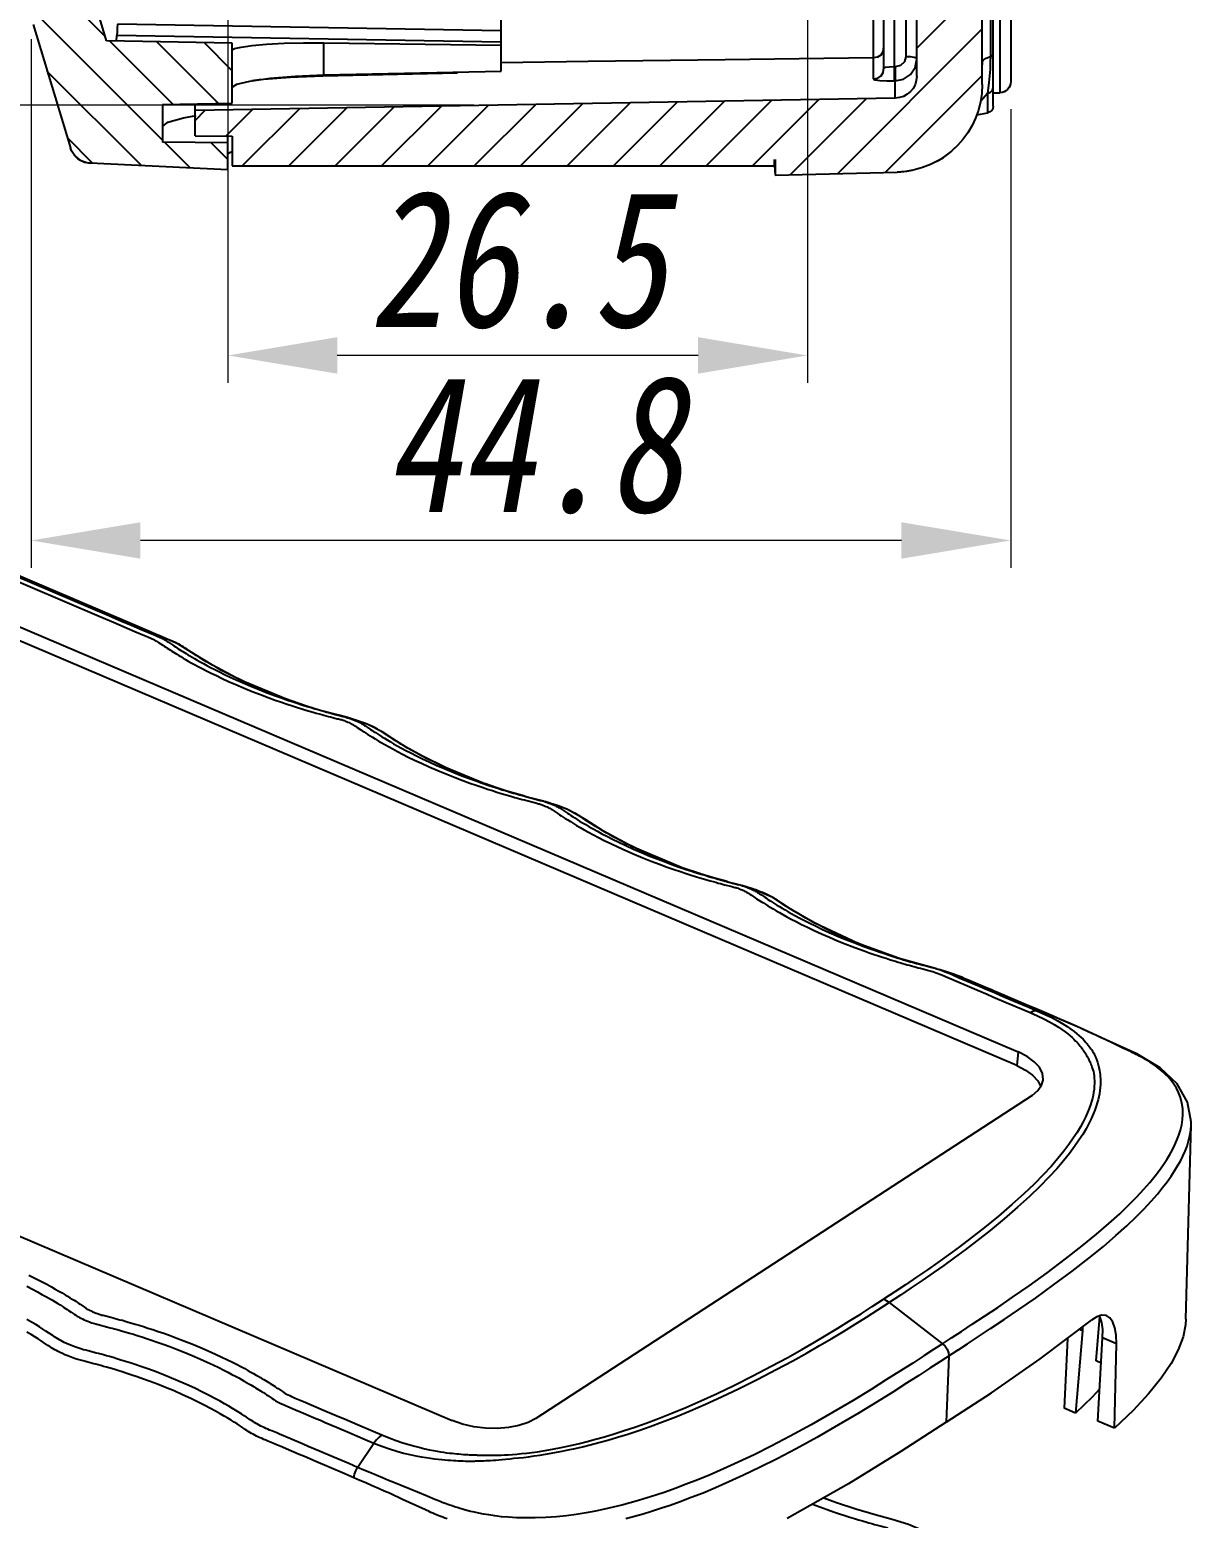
# Model space of a CAD drawing. Header units: millimetres. Extents: x 4697 to 5264, y 321 to 714.
# Drawn here: x 4883.7 to 4936.8, y 384 to 452.1 of the extents above; entities that cross this region are included whole.
import ezdxf

# ---------------------------------------------------------------- set-up
doc = ezdxf.new("R2010")
doc.units = ezdxf.units.MM
doc.layers.add('dim', color=82, linetype='Continuous', lineweight=9)
doc.styles.add('wuwei', font='SimSun.ttf', dxfattribs={"width": 0.8, "oblique": 10})
doc.dimstyles.new('wuwei', dxfattribs={"dimscale": 2.5, "dimtxt": 2.5, "dimasz": 1.5, "dimexe": 0.3, "dimexo": 0.3, "dimgap": 0.5, "dimtad": 1, "dimdsep": 46, "dimtxsty": 'wuwei', "dimcen": 0, "dimclrd": 42, "dimclre": 82, "dimclrt": 82, "dimazin": 2, "dimtfac": 1, "dimtofl": 0, "dimtmove": 0, "dimatfit": 3, "dimfxl": 0, "dimlwd": 5, "dimlwe": 5, "dimarcsym": 0})

# ---------------------------------------------------------------- blocks, each defined once
blk = doc.blocks.new('*D11')
at = {"layer": 'Defpoints', "color": 0}
for p in [(4905.257, 680.548), (4872.59, 448.619), (4905.257, 448.619)]:
    blk.add_point(p, dxfattribs=at)
at = {"layer": 'dim', "color": 82, "lineweight": 5}
for p, q in [((4904.008, 680.548), (4871.341, 680.548)), ((4904.008, 448.619), (4871.341, 448.619))]:
    blk.add_line(p, q, dxfattribs=at)
at = {"layer": 'dim', "color": 42, "lineweight": 5}
blk.add_line((4872.59, 675.548), (4872.59, 453.619), dxfattribs=at)
at = {"layer": 'dim', "color": 42}
for points in [[(4871.757, 675.548), (4873.423, 675.548), (4872.59, 680.548)], [(4871.757, 453.619), (4873.423, 453.619), (4872.59, 448.619)]]:
    blk.add_solid(points, dxfattribs=at)
at = {"layer": 'dim', "color": 82, "insert": (4868.216, 564.584), "char_height": 6.25, "attachment_point": 5, "rotation": 90, "style": 'wuwei'}
blk.add_mtext('231.93', dxfattribs=at)
blk = doc.blocks.new('*D10')
at = {"layer": 'Defpoints', "color": 0}
for p in [(4892.757, 472.584), (4919.257, 471.833), (4892.757, 437.173)]:
    blk.add_point(p, dxfattribs=at)
at = {"layer": 'dim', "color": 82, "lineweight": 5}
for p, q in [((4892.757, 471.334), (4892.757, 435.924)), ((4919.257, 470.584), (4919.257, 435.924))]:
    blk.add_line(p, q, dxfattribs=at)
at = {"layer": 'dim', "color": 42, "lineweight": 5}
blk.add_line((4914.257, 437.173), (4897.757, 437.173), dxfattribs=at)
at = {"layer": 'dim', "color": 42}
for points in [[(4897.757, 438.007), (4897.757, 436.34), (4892.757, 437.173)], [(4914.257, 438.007), (4914.257, 436.34), (4919.257, 437.173)]]:
    blk.add_solid(points, dxfattribs=at)
at = {"layer": 'dim', "color": 82, "insert": (4906.007, 441.548), "char_height": 6.25, "attachment_point": 5, "style": 'wuwei'}
blk.add_mtext('26.5', dxfattribs=at)
blk = doc.blocks.new('*D9')
at = {"layer": 'Defpoints', "color": 0}
for p in [(4883.757, 452.88), (4928.557, 449.683), (4883.757, 428.715)]:
    blk.add_point(p, dxfattribs=at)
at = {"layer": 'dim', "color": 82, "lineweight": 5}
for p, q in [((4883.757, 451.631), (4883.757, 427.465)), ((4928.557, 448.433), (4928.557, 427.465))]:
    blk.add_line(p, q, dxfattribs=at)
at = {"layer": 'dim', "color": 42, "lineweight": 5}
blk.add_line((4923.557, 428.715), (4888.757, 428.715), dxfattribs=at)
at = {"layer": 'dim', "color": 42}
for points in [[(4888.757, 429.548), (4888.757, 427.881), (4883.757, 428.715)], [(4923.557, 429.548), (4923.557, 427.881), (4928.557, 428.715)]]:
    blk.add_solid(points, dxfattribs=at)
at = {"layer": 'dim', "color": 82, "insert": (4906.734, 433.089), "char_height": 6.25, "attachment_point": 5, "style": 'wuwei'}
blk.add_mtext('44.8', dxfattribs=at)
blk = doc.blocks.new('A$C41F52299')
at = {"color": 7, "linetype": 'Continuous'}
for p, q in [((151.4, 162.33), (161.61, 157.98)), ((152.01, 162.46), (162.22, 158.12)), ((152.87, 158), (238.02, 121.77)), ((161.61, 157.98), (162.79, 157.48)), ((162.22, 158.12), (163.4, 157.61)), ((237.9, 120.63), (152.76, 156.87)), ((164.57, 156.72), (165.36, 156.39)), ((165.18, 156.86), (165.97, 156.52)), ((166.56, 156.38), (166.29, 156.49)), ((166.54, 155.8), (166.88, 155.58)), ((167.35, 155.83), (167.69, 155.6)), ((177.68, 150.53), (178.08, 150.41)), ((178.25, 150.7), (177.72, 150.88)), ((178.08, 150.41), (178.45, 150.29)), ((178.75, 150.53), (178.25, 150.7)), ((178.29, 150.68), (178.54, 150.6)), ((178.45, 150.29), (178.79, 150.19)), ((178.79, 150.19), (179.1, 150.1)), ((183.15, 149.27), (182.25, 149.56)), ((183.09, 149.29), (182.93, 149.34)), ((183.95, 148.98), (183.14, 149.27)), ((183.72, 148.87), (183.87, 148.77)), ((183.87, 148.77), (184.16, 148.57)), ((185.14, 148.38), (183.95, 148.98)), ((185.72, 147.98), (185.33, 148.24)), ((194.66, 143.71), (194.76, 143.68)), ((195.08, 143.58), (194.7, 143.7)), ((195.13, 143.56), (195.08, 143.58)), ((195.02, 143.26), (195.33, 143.17)), ((198.56, 142.61), (198.21, 142.7)), ((199.54, 142.29), (198.65, 142.58)), ((199.51, 142.3), (199.33, 142.36)), ((199.6, 142.27), (199.54, 142.29)), ((199.31, 141.86), (199.74, 141.58)), ((200.21, 141.83), (200.54, 141.61)), ((211.02, 136.75), (210.39, 136.97)), ((210.4, 136.6), (210.82, 136.47)), ((210.82, 136.47), (211.19, 136.35)), ((211.53, 136.58), (211.02, 136.75)), ((211.07, 136.72), (211.3, 136.65)), ((213.82, 135.93), (213.98, 135.88)), ((214.11, 135.54), (214.29, 135.49)), ((215.21, 135.55), (214.8, 135.67)), ((215.93, 135.32), (215.05, 135.6)), ((215.07, 135.23), (215.18, 135.18)), ((215.7, 134.89), (215.85, 134.79)), ((215.88, 135.33), (215.72, 135.38)), ((216.01, 135.29), (215.93, 135.32)), ((215.85, 134.79), (216.15, 134.59)), ((218.57, 133.98), (218.1, 134.3)), ((227.65, 129.7), (227.08, 129.89)), ((227.33, 129.46), (227.59, 129.38)), ((227.46, 129.75), (227.79, 129.65)), ((227.94, 129.6), (227.65, 129.7)), ((228.05, 129.24), (228.26, 129.18)), ((230.08, 128.67), (230.6, 128.54)), ((230.45, 128.89), (230.97, 128.75)), ((231.16, 128.7), (231.24, 128.68)), ((231.45, 128.62), (231.56, 128.58)), ((231.66, 128.17), (231.98, 128.04)), ((231.98, 128.04), (232.17, 127.96)), ((232.23, 128.37), (232.07, 128.42)), ((232.17, 127.96), (232.51, 127.81)), ((232.33, 128.34), (232.23, 128.37)), ((232.51, 127.81), (234.18, 127.1)), ((233.12, 127.94), (234.79, 127.23)), ((234.3, 127.55), (233.65, 127.83)), ((234.56, 127.44), (234.3, 127.55)), ((105.82, 127.37), (190.96, 91.14)), ((240.81, 124.78), (236.56, 126.59)), ((237.62, 126.03), (238.91, 125.48)), ((238.74, 125.66), (237.63, 126.13)), ((239.37, 125.4), (238.74, 125.66)), ((238.91, 125.48), (239.63, 125.17)), ((240.92, 124.73), (239.37, 125.4)), ((240.79, 124.79), (239.63, 125.17)), ((240.81, 124.78), (240.79, 124.79)), ((245.82, 122.52), (245.36, 122.74)), ((238.02, 121.77), (237.9, 120.63)), ((239.65, 119.37), (239.9, 118.88)), ((239.66, 118.55), (239.97, 119.01)), ((239.97, 119.01), (240.09, 119.42)), ((239.17, 118.15), (197.92, 91.3)), ((239.17, 118.15), (239.66, 118.55)), ((251.96, 99.55), (252.41, 115.72)), ((237.55, 101.38), (238.92, 102.33)), ((159.06, 100.29), (159.28, 100.14)), ((160.03, 100.79), (160.37, 100.56)), ((160.37, 100.56), (160.49, 100.48)), ((227.29, 100.93), (231.73, 97.52)), ((159.28, 100.14), (159.52, 99.98)), ((159.52, 99.98), (159.65, 99.9)), ((244.49, 96.08), (244.81, 99.78)), ((242.13, 97.96), (241.83, 92.16)), ((243.37, 98.58), (242.79, 91.75)), ((243.37, 98.58), (243.1, 98.7)), ((243.37, 98.9), (243.37, 98.58)), ((244.63, 91.09), (245.04, 98)), ((246.18, 97.51), (245.04, 98)), ((246.02, 90.5), (246.18, 97.51)), ((232.25, 96.49), (232.04, 90.99)), ((244.92, 95.9), (244.49, 96.08)), ((175.62, 93.2), (175.98, 92.96)), ((176.47, 93.78), (176.83, 93.54)), ((177.89, 93), (178.59, 92.71)), ((178.59, 92.71), (180.26, 92)), ((242.79, 91.75), (241.83, 92.16)), ((246.02, 90.5), (244.63, 91.09)), ((176.28, 89.14), (176.04, 89.24)), ((176.6, 89.99), (176.36, 90.1)), ((178.98, 88.98), (178.55, 89.16)), ((183.09, 87.23), (184.45, 89.25)), ((183.72, 89.56), (184.45, 89.25)), ((184.38, 90.25), (185.1, 89.94)), ((178.66, 88.13), (178.23, 88.31)), ((179.61, 87.72), (178.66, 88.13)), ((179.93, 88.58), (178.98, 88.98)), ((200.61, 88.69), (201.17, 88.81)), ((182.77, 86.38), (182.03, 86.69)), ((183.09, 87.23), (182.35, 87.55)), ((188.06, 85.18), (186.11, 85.98)), ((187.38, 84.32), (186.82, 84.58)), ((188.73, 83.7), (187.38, 84.32)), ((188.87, 84.84), (188.06, 85.18))]:
    blk.add_line(p, q, dxfattribs=at)
for points in [[(166.29, 156.49), (165.64, 156.77), (153.74, 161.83)], [(178.75, 150.53), (177.1, 151.11), (173.36, 152.68), (171.01, 153.92), (169.47, 154.87), (168.14, 155.69), (166.27, 156.5), (163.69, 157.6), (154.18, 161.65)], [(162.79, 157.48), (163.68, 157.1), (163.93, 156.99), (164.57, 156.72)], [(163.4, 157.61), (164.29, 157.23), (164.54, 157.13), (165.18, 156.86)], [(165.36, 156.39), (165.64, 156.27), (165.75, 156.22), (165.85, 156.18), (165.94, 156.14), (166.01, 156.1), (166.08, 156.07), (166.14, 156.04), (166.2, 156.01), (166.26, 155.98), (166.32, 155.95), (166.38, 155.91), (166.46, 155.86), (166.54, 155.8)], [(165.97, 156.52), (166.25, 156.4), (166.37, 156.35), (166.47, 156.31), (166.57, 156.26), (166.66, 156.22), (166.75, 156.18), (166.83, 156.14), (166.91, 156.1), (166.99, 156.06), (167.07, 156.01), (167.17, 155.95), (167.26, 155.89), (167.35, 155.83)], [(168.9, 155.24), (168.75, 155.34), (168.61, 155.43), (168.48, 155.5), (168.35, 155.58), (168.21, 155.65), (168.08, 155.72), (167.94, 155.79), (167.78, 155.86), (167.62, 155.93), (167.44, 156), (167.25, 156.09), (166.56, 156.38)], [(166.88, 155.58), (167.01, 155.49), (167.13, 155.41), (167.26, 155.32), (167.39, 155.24), (167.52, 155.16), (167.65, 155.07), (167.78, 154.99), (167.92, 154.91), (168.06, 154.82), (168.22, 154.73), (168.39, 154.63), (168.58, 154.51), (168.78, 154.39), (169.01, 154.26), (169.26, 154.12), (169.53, 153.97), (169.83, 153.81), (170.16, 153.64), (170.51, 153.46), (170.91, 153.26), (171.34, 153.05), (171.83, 152.82), (172.36, 152.57), (172.96, 152.31), (173.61, 152.03), (174.31, 151.74), (175.01, 151.47), (175.66, 151.23), (176.24, 151.02), (176.76, 150.84), (177.24, 150.68), (177.68, 150.53)], [(167.69, 155.6), (167.81, 155.52), (167.94, 155.44), (168.06, 155.36), (168.18, 155.28), (168.31, 155.2), (168.43, 155.12), (168.56, 155.04), (168.69, 154.96), (168.83, 154.88), (168.98, 154.78), (169.15, 154.68), (169.33, 154.58), (169.53, 154.46), (169.75, 154.33), (169.99, 154.2), (170.26, 154.05), (170.55, 153.9), (170.86, 153.73), (171.21, 153.55), (171.59, 153.36), (172.01, 153.15), (172.48, 152.93), (173, 152.69), (173.58, 152.44), (174.21, 152.17), (174.89, 151.89), (175.57, 151.63), (176.19, 151.39), (176.76, 151.19), (177.26, 151.01), (177.73, 150.86), (178.15, 150.72), (178.29, 150.68)], [(177.72, 150.88), (177.19, 151.07), (176.66, 151.27), (176.13, 151.48), (175.58, 151.7), (175.02, 151.93), (174.46, 152.18), (173.9, 152.43), (173.35, 152.69), (172.81, 152.95), (172.28, 153.22), (171.78, 153.48), (171.32, 153.74), (170.9, 153.98), (170.53, 154.2), (170.2, 154.39), (169.92, 154.57), (169.66, 154.73), (169.44, 154.88), (169.24, 155.01), (168.9, 155.24)], [(182.25, 149.56), (181.53, 149.75), (179.88, 150.19), (178.32, 150.67)], [(178.54, 150.6), (178.9, 150.49), (179.23, 150.39), (179.53, 150.3), (179.8, 150.22), (180.06, 150.15), (180.29, 150.08), (180.49, 150.02), (180.68, 149.97), (180.86, 149.92), (181.04, 149.88), (181.21, 149.83)], [(179.1, 150.1), (179.38, 150.02), (179.65, 149.94), (179.88, 149.87)], [(179.88, 149.87), (180.1, 149.82), (180.29, 149.76), (180.48, 149.71), (180.66, 149.66), (180.84, 149.62)], [(181.21, 149.83), (181.77, 149.69), (181.87, 149.66), (181.97, 149.64), (182.06, 149.61), (182.16, 149.58), (182.25, 149.56)], [(180.84, 149.62), (181.4, 149.47), (181.5, 149.45)], [(181.5, 149.45), (181.58, 149.43), (181.66, 149.41), (181.73, 149.39), (181.8, 149.36), (181.88, 149.34), (181.96, 149.31), (182.06, 149.27), (182.17, 149.23)], [(182.17, 149.23), (182.28, 149.19), (182.38, 149.14)], [(182.26, 149.55), (182.37, 149.52), (182.48, 149.48), (182.6, 149.43), (182.74, 149.38), (182.89, 149.32), (183.04, 149.25), (183.16, 149.2), (183.26, 149.14), (183.35, 149.1), (183.44, 149.05), (183.52, 149), (183.59, 148.95), (183.66, 148.91), (183.72, 148.87)], [(182.38, 149.14), (182.48, 149.09), (182.56, 149.05), (182.63, 149.01), (182.69, 148.98), (182.74, 148.95)], [(182.74, 148.95), (182.8, 148.91), (182.86, 148.88), (182.92, 148.84)], [(182.92, 148.84), (183.06, 148.74), (183.36, 148.54)], [(184.12, 148.9), (183.93, 148.99), (183.75, 149.06), (183.58, 149.12), (183.41, 149.18), (183.25, 149.24), (183.15, 149.27)], [(183.36, 148.54), (183.48, 148.46), (183.62, 148.37), (183.77, 148.27), (183.94, 148.16), (184.13, 148.05), (184.33, 147.92), (184.55, 147.79), (184.79, 147.64), (185.05, 147.49), (185.34, 147.32), (185.66, 147.15), (186.01, 146.95), (186.4, 146.75), (186.82, 146.52), (187.3, 146.28), (187.82, 146.03), (188.4, 145.76), (189.04, 145.46), (189.76, 145.16), (190.5, 144.85), (191.2, 144.57), (191.84, 144.33), (192.42, 144.12), (192.95, 143.93), (193.44, 143.77), (193.89, 143.62), (194.3, 143.49)], [(185.07, 148.41), (184.92, 148.5), (184.74, 148.6), (184.54, 148.71), (184.33, 148.81), (184.12, 148.9)], [(184.16, 148.57), (184.29, 148.49), (184.42, 148.4), (184.57, 148.31), (184.73, 148.2), (184.91, 148.09), (185.1, 147.97), (185.32, 147.84), (185.55, 147.7), (185.81, 147.55), (186.08, 147.39), (186.39, 147.22), (186.73, 147.03), (187.11, 146.83), (187.52, 146.62), (187.98, 146.38), (188.49, 146.14), (189.05, 145.87), (189.67, 145.59), (190.36, 145.29), (191.08, 144.99), (191.76, 144.73), (192.38, 144.49), (192.94, 144.29), (193.45, 144.11), (193.93, 143.95), (194.36, 143.8), (194.66, 143.71)], [(185.33, 148.24), (185.2, 148.32), (185.07, 148.41)], [(195.33, 143.5), (193.53, 144.12), (190.45, 145.38), (188.48, 146.35), (187.08, 147.14), (186.01, 147.8), (185.14, 148.38)], [(193.89, 143.99), (193.44, 144.15), (192.95, 144.33), (192.43, 144.54), (191.87, 144.76), (191.27, 145.01), (190.65, 145.29), (190.02, 145.58), (189.42, 145.87), (188.87, 146.14), (188.39, 146.39), (187.97, 146.62), (187.59, 146.83), (187.25, 147.03), (186.95, 147.2), (186.69, 147.36), (186.45, 147.51), (186.24, 147.64), (186.05, 147.76), (185.87, 147.88), (185.72, 147.98)], [(194.7, 143.7), (194.31, 143.84), (193.89, 143.99)], [(196.98, 143.02), (195.49, 143.45), (194.66, 143.71)], [(194.76, 143.68), (195.12, 143.56), (195.46, 143.46), (195.77, 143.37), (196.05, 143.28), (196.31, 143.21), (196.56, 143.14), (196.78, 143.08), (196.98, 143.02), (197.17, 142.97), (197.35, 142.92), (197.52, 142.88), (198.19, 142.71)], [(194.3, 143.49), (194.67, 143.37), (195.02, 143.26)], [(195.33, 143.17), (195.63, 143.08), (195.9, 143), (196.15, 142.93)], [(196.15, 142.93), (196.38, 142.87), (196.59, 142.81), (196.78, 142.76), (196.97, 142.71), (197.15, 142.66), (197.81, 142.49)], [(196.98, 143.02), (198.28, 142.68), (198.37, 142.66), (198.47, 142.63), (198.56, 142.6)], [(197.81, 142.49), (197.9, 142.47), (197.99, 142.45), (198.06, 142.43), (198.14, 142.4), (198.21, 142.38), (198.28, 142.36), (198.36, 142.33), (198.44, 142.3), (198.54, 142.26)], [(198.56, 142.6), (198.58, 142.6), (198.65, 142.58)], [(198.65, 142.58), (198.68, 142.57), (198.78, 142.53), (198.88, 142.5)], [(198.88, 142.5), (198.99, 142.46), (199.11, 142.42), (199.24, 142.36), (199.38, 142.3), (199.51, 142.24), (199.61, 142.19), (199.71, 142.14), (199.79, 142.09), (199.87, 142.05), (199.96, 142), (200.04, 141.95), (200.12, 141.89), (200.21, 141.83)], [(198.54, 142.26), (198.64, 142.22), (198.74, 142.18), (198.84, 142.13)], [(198.84, 142.13), (198.92, 142.09), (199, 142.05), (199.06, 142.02), (199.11, 141.99)], [(199.11, 141.99), (199.17, 141.95), (199.24, 141.91), (199.31, 141.86)], [(202.12, 140.99), (201.82, 141.2), (201.64, 141.32), (201.44, 141.45), (201.21, 141.58), (200.97, 141.71), (200.72, 141.83), (200.48, 141.94), (200.26, 142.04), (200.05, 142.12), (199.86, 142.19), (199.68, 142.25), (199.6, 142.27)], [(211.61, 136.56), (210.07, 137.08), (205.95, 138.83), (203.54, 140.12), (201.97, 141.11), (200.55, 141.91), (199.6, 142.27)], [(199.74, 141.58), (199.87, 141.49), (200.01, 141.39), (200.17, 141.29), (200.36, 141.17), (200.56, 141.05), (200.78, 140.91), (201.03, 140.76), (201.3, 140.6), (201.6, 140.42), (201.94, 140.23), (202.3, 140.03), (202.69, 139.82), (203.13, 139.59), (203.6, 139.35), (204.14, 139.09), (204.74, 138.81), (205.39, 138.51), (206.09, 138.2), (206.8, 137.91), (207.51, 137.63), (208.2, 137.37), (208.84, 137.13), (209.42, 136.93), (209.93, 136.76), (210.4, 136.6)], [(200.54, 141.61), (200.67, 141.52), (200.81, 141.43), (200.97, 141.33), (201.14, 141.22), (201.34, 141.09), (201.55, 140.96), (201.79, 140.82), (202.06, 140.66), (202.35, 140.49), (202.67, 140.31), (203.03, 140.11), (203.41, 139.91), (203.82, 139.69), (204.29, 139.45), (204.81, 139.2), (205.38, 138.92), (206.02, 138.63), (206.7, 138.34), (207.39, 138.05), (208.07, 137.78), (208.74, 137.53), (209.36, 137.3), (209.92, 137.11), (210.42, 136.94), (210.87, 136.79), (211.07, 136.72)], [(210.39, 136.97), (209.72, 137.21), (209.04, 137.47), (208.35, 137.75), (207.65, 138.05), (206.98, 138.34), (206.39, 138.61), (205.88, 138.86), (205.43, 139.08), (205.03, 139.29), (204.68, 139.47), (204.34, 139.66), (204.03, 139.83), (203.75, 139.99), (203.49, 140.14), (203.26, 140.28), (203.05, 140.4), (202.87, 140.52), (202.7, 140.62), (202.55, 140.72), (202.4, 140.81), (202.26, 140.9), (202.12, 140.99)], [(211.19, 136.35), (211.54, 136.25), (211.85, 136.16)], [(211.28, 136.66), (211.64, 136.55), (211.98, 136.45), (212.28, 136.35), (212.56, 136.27), (212.82, 136.2), (213.05, 136.13), (213.27, 136.07), (213.46, 136.02), (213.64, 135.97), (214.8, 135.67)], [(213.82, 135.93), (212.67, 136.24), (211.3, 136.65)], [(211.85, 136.16), (212.14, 136.07), (212.41, 136), (212.65, 135.93)], [(212.65, 135.93), (212.87, 135.87), (213.08, 135.81), (213.26, 135.76), (213.44, 135.71), (213.61, 135.67), (214.11, 135.54)], [(213.98, 135.88), (214.57, 135.73), (214.66, 135.71), (214.76, 135.68), (214.86, 135.66), (214.97, 135.62), (215.05, 135.6)], [(214.29, 135.49), (214.37, 135.47), (214.45, 135.45)], [(214.45, 135.45), (214.53, 135.43), (214.62, 135.4), (214.72, 135.37), (214.83, 135.33), (214.95, 135.28), (215.07, 135.23)], [(215.05, 135.6), (215.1, 135.58), (215.21, 135.55)], [(215.18, 135.18), (215.27, 135.14), (215.35, 135.1), (215.42, 135.06), (215.48, 135.03), (215.53, 135)], [(215.21, 135.55), (215.22, 135.54), (215.37, 135.49)], [(215.37, 135.49), (215.52, 135.43), (215.69, 135.36)], [(215.53, 135), (215.58, 134.96), (215.64, 134.93), (215.7, 134.89)], [(215.69, 135.36), (215.83, 135.3), (215.95, 135.24), (216.05, 135.19), (216.14, 135.14), (216.22, 135.1)], [(218.1, 134.3), (217.97, 134.38), (217.83, 134.47), (217.66, 134.57), (217.46, 134.68), (217.23, 134.8), (217, 134.91), (216.77, 135.01), (216.57, 135.09), (216.38, 135.16), (216.21, 135.23), (216.05, 135.28), (216.01, 135.29)], [(228.06, 129.56), (224.71, 130.79), (221.12, 132.47), (219.06, 133.67), (217.61, 134.61), (216.01, 135.29)], [(216.22, 135.1), (216.3, 135.05), (216.37, 135), (216.44, 134.96), (216.51, 134.92)], [(216.51, 134.92), (216.66, 134.82), (216.96, 134.62)], [(216.15, 134.59), (216.27, 134.5), (216.4, 134.42), (216.53, 134.33), (216.67, 134.25), (216.83, 134.15), (217, 134.04), (217.19, 133.92), (217.4, 133.8), (217.63, 133.66), (217.88, 133.51), (218.16, 133.36), (218.45, 133.19), (218.78, 133.01), (219.15, 132.81), (219.55, 132.6), (220, 132.37), (220.5, 132.13), (221.05, 131.87), (221.66, 131.59), (222.32, 131.3), (223, 131.01), (223.64, 130.76), (224.22, 130.53), (224.74, 130.34), (225.21, 130.17), (225.64, 130.01), (226.04, 129.88), (226.41, 129.75), (226.74, 129.64)], [(216.96, 134.62), (217.08, 134.54), (217.2, 134.45), (217.33, 134.37), (217.46, 134.29), (217.61, 134.19), (217.78, 134.09), (217.96, 133.98), (218.17, 133.85), (218.39, 133.72), (218.63, 133.58), (218.9, 133.42), (219.19, 133.26), (219.51, 133.09), (219.86, 132.9), (220.25, 132.69), (220.69, 132.47), (221.17, 132.24), (221.7, 131.98), (222.29, 131.71), (222.94, 131.43), (223.59, 131.15), (224.21, 130.91), (224.77, 130.69), (225.27, 130.5), (225.73, 130.33), (226.15, 130.19), (226.54, 130.05), (226.89, 129.94), (227.21, 129.83), (227.46, 129.75)], [(227.08, 129.89), (226.44, 130.12), (225.75, 130.38), (225.01, 130.67), (224.27, 130.97), (223.56, 131.28), (222.92, 131.57), (222.35, 131.84), (221.85, 132.09), (221.42, 132.32), (221.03, 132.52), (220.68, 132.71), (220.37, 132.88), (220.08, 133.05), (219.82, 133.21), (219.58, 133.35), (219.36, 133.48), (219.17, 133.6), (219, 133.7), (218.85, 133.8), (218.7, 133.89), (218.57, 133.98)], [(226.74, 129.64), (227.05, 129.55), (227.33, 129.46)], [(231.23, 128.69), (230.94, 128.76), (229.72, 129.08), (228.22, 129.51), (227.36, 129.78)], [(227.59, 129.38), (227.83, 129.3), (228.05, 129.24)], [(227.79, 129.65), (228.04, 129.57), (228.27, 129.5), (228.49, 129.43), (228.68, 129.38), (228.87, 129.32), (229.04, 129.27), (229.22, 129.22), (229.39, 129.17), (229.56, 129.12), (229.74, 129.08), (229.91, 129.03), (230.09, 128.98), (230.27, 128.94), (230.45, 128.89)], [(228.26, 129.18), (228.44, 129.12), (228.62, 129.07), (228.8, 129.02), (228.98, 128.97)], [(228.98, 128.97), (229.16, 128.92), (229.34, 128.87), (229.53, 128.82), (229.71, 128.77), (229.9, 128.72), (230.08, 128.67)], [(231.24, 128.68), (231.37, 128.65), (231.45, 128.62)], [(230.6, 128.54), (230.77, 128.49), (230.93, 128.45), (231.07, 128.4), (231.21, 128.35), (231.36, 128.3)], [(231.36, 128.3), (231.51, 128.24), (231.66, 128.17)], [(232.46, 128.3), (232.39, 128.32), (231.45, 128.62)], [(231.56, 128.58), (231.75, 128.52), (231.94, 128.44), (232.11, 128.38), (232.27, 128.31)], [(232.27, 128.31), (232.59, 128.17), (233.12, 127.94)], [(233.65, 127.83), (233.48, 127.9), (233.32, 127.97), (233.16, 128.03), (233.01, 128.1), (232.86, 128.15), (232.71, 128.21), (232.55, 128.27), (232.46, 128.3)], [(236.56, 126.59), (233.81, 127.76), (232.46, 128.3)], [(237.63, 126.13), (236.68, 126.54), (236.25, 126.72), (235.86, 126.89), (234.56, 127.44)], [(234.18, 127.1), (234.57, 126.93), (235.43, 126.57)], [(234.79, 127.23), (235.17, 127.07), (236.04, 126.7)], [(235.43, 126.57), (235.92, 126.36), (237.02, 125.89)], [(236.04, 126.7), (236.53, 126.49), (237.62, 126.03)], [(237.02, 125.89), (238.3, 125.35), (239.02, 125.04)], [(239.02, 125.04), (239.24, 125.15), (239.45, 125.2), (239.63, 125.17)], [(239.02, 125.04), (239.62, 124.77), (240.14, 124.52), (240.61, 124.27), (241.01, 124.04)], [(239.63, 125.17), (240.27, 124.89), (240.83, 124.62), (241.31, 124.36)], [(241.31, 124.36), (241.73, 124.11), (242.09, 123.88), (242.41, 123.67), (242.67, 123.47), (242.9, 123.28), (243.1, 123.11), (243.26, 122.96), (243.41, 122.82), (243.53, 122.68), (243.65, 122.56), (243.75, 122.44), (243.84, 122.32), (243.92, 122.22), (244, 122.12), (244.06, 122.03), (244.13, 121.93), (244.19, 121.83), (244.25, 121.74), (244.3, 121.66), (244.34, 121.58), (244.37, 121.52), (244.4, 121.46), (244.42, 121.41), (244.44, 121.37), (244.46, 121.33), (244.48, 121.28), (244.5, 121.23), (244.52, 121.18), (244.54, 121.13), (244.57, 121.06), (244.59, 120.99), (244.62, 120.91), (244.65, 120.81), (244.68, 120.71), (244.71, 120.61), (244.73, 120.49), (244.76, 120.36), (244.78, 120.22), (244.81, 120.07), (244.83, 119.9), (244.84, 119.72), (244.85, 119.52), (244.85, 119.3), (244.85, 119.07), (244.83, 118.82), (244.81, 118.57), (244.77, 118.3), (244.72, 118.05), (244.66, 117.8), (244.59, 117.54), (244.5, 117.25), (244.39, 116.94), (244.26, 116.59), (244.09, 116.22), (243.89, 115.82), (243.66, 115.39), (243.39, 114.92), (243.07, 114.43), (242.7, 113.9), (242.28, 113.34), (241.79, 112.73), (241.22, 112.06), (240.56, 111.35), (239.81, 110.58), (238.95, 109.75), (237.97, 108.86), (236.86, 107.9), (235.69, 106.94), (234.59, 106.07), (233.61, 105.32), (232.7, 104.65), (231.83, 104.02), (230.94, 103.4), (230.04, 102.77), (229.13, 102.15), (228.22, 101.55), (227.29, 100.93)], [(252.41, 115.71), (252.41, 115.96), (252.11, 117.59), (251.25, 119.11), (249.83, 120.45), (247.89, 121.6), (245.62, 122.64), (243.14, 123.77), (240.81, 124.78)], [(242.84, 123.9), (242.33, 124.12), (241.81, 124.35), (241.3, 124.57), (240.92, 124.73)], [(241.01, 124.04), (241.36, 123.83), (241.66, 123.62), (241.92, 123.43), (242.15, 123.26), (242.34, 123.1), (242.5, 122.96), (242.65, 122.82), (242.77, 122.7), (242.89, 122.57), (243, 122.46), (243.09, 122.35), (243.17, 122.25), (243.25, 122.16), (243.32, 122.07), (243.38, 121.98), (243.45, 121.89), (243.51, 121.8), (243.56, 121.72), (243.6, 121.64), (243.64, 121.58)], [(245.36, 122.74), (245.1, 122.86), (244.81, 123), (244.48, 123.15), (244.13, 123.31), (243.74, 123.49), (243.31, 123.69), (242.84, 123.9)], [(246.97, 121.98), (246.67, 122.12), (245.82, 122.52)], [(243.75, 121.38), (243.78, 121.34), (243.81, 121.29), (243.83, 121.24), (243.86, 121.19), (243.9, 121.12), (243.93, 121.05), (243.97, 120.97), (244.01, 120.88), (244.05, 120.78), (244.1, 120.67), (244.14, 120.55), (244.18, 120.43), (244.23, 120.29), (244.27, 120.14), (244.3, 119.97), (244.33, 119.79), (244.35, 119.59), (244.36, 119.38), (244.36, 119.15), (244.35, 118.91), (244.33, 118.66), (244.29, 118.41), (244.24, 118.15), (244.19, 117.91), (244.12, 117.65), (244.03, 117.37), (243.92, 117.06), (243.79, 116.73), (243.62, 116.36), (243.42, 115.96), (243.19, 115.54), (242.92, 115.08), (242.6, 114.59), (242.23, 114.07), (241.81, 113.51), (241.32, 112.91), (240.75, 112.26), (240.09, 111.55), (239.34, 110.79), (238.48, 109.97), (237.5, 109.08), (236.38, 108.13), (235.22, 107.18), (234.12, 106.32), (233.14, 105.58), (232.23, 104.91), (231.35, 104.28), (230.47, 103.66), (229.57, 103.04), (228.66, 102.42), (227.76, 101.82), (226.82, 101.21)], [(240.09, 119.42), (240.1, 119.49), (240.04, 119.99), (239.78, 120.49), (239.35, 120.96), (238.76, 121.4), (238.02, 121.77)], [(243.64, 121.58), (243.7, 121.47), (243.75, 121.38)], [(246.46, 108.32), (247.23, 109.06), (247.89, 109.73), (248.46, 110.35), (248.96, 110.93), (249.4, 111.46), (249.77, 111.95), (250.1, 112.4), (250.38, 112.83), (250.62, 113.24), (250.85, 113.64), (251.05, 114.04), (251.22, 114.43), (251.38, 114.84), (251.51, 115.26), (251.62, 115.7), (251.69, 116.14), (251.72, 116.58), (251.71, 117.04), (251.64, 117.5), (251.52, 117.97), (251.36, 118.4), (251.17, 118.77), (250.96, 119.1), (250.74, 119.39), (250.51, 119.66), (250.28, 119.9), (250.05, 120.11), (249.83, 120.3), (249.61, 120.47), (249.4, 120.63), (249.19, 120.78), (248.98, 120.91), (248.79, 121.03), (248.61, 121.14), (248.43, 121.24), (248.27, 121.33), (248.12, 121.41), (247.97, 121.49), (247.83, 121.56), (247.69, 121.63), (247.54, 121.7), (247.4, 121.77)], [(247.4, 121.77), (247.11, 121.91), (246.97, 121.98)], [(237.9, 120.63), (238.63, 120.26), (239.22, 119.84), (239.65, 119.37)], [(232.99, 96.98), (233.81, 97.51), (234.72, 98.11), (235.72, 98.77), (236.84, 99.52), (238.07, 100.36), (239.45, 101.31), (240.96, 102.4), (242.51, 103.54), (243.9, 104.63), (245.11, 105.61), (246.15, 106.51), (247.05, 107.32), (247.83, 108.06), (248.5, 108.74), (249.08, 109.37), (249.59, 109.95), (250.03, 110.49), (250.41, 110.98), (250.74, 111.44), (251.03, 111.88), (251.28, 112.29), (251.51, 112.7), (251.72, 113.11), (251.9, 113.52), (252.06, 113.93), (252.19, 114.37), (252.3, 114.82), (252.38, 115.28), (252.41, 115.71)], [(238.92, 102.33), (240.42, 103.42), (241.96, 104.56), (243.34, 105.64), (244.54, 106.62), (245.57, 107.51), (246.46, 108.32)], [(155.74, 103.22), (156.31, 102.94), (156.81, 102.69), (157.24, 102.46), (157.62, 102.25), (157.95, 102.06), (158.25, 101.89), (158.52, 101.74), (158.76, 101.59), (158.97, 101.46), (159.17, 101.34), (159.35, 101.23), (159.51, 101.13), (159.65, 101.04), (159.79, 100.95), (159.91, 100.87), (160.03, 100.79)], [(155.57, 102.29), (156.06, 102.05), (156.48, 101.82), (156.84, 101.62), (157.17, 101.44), (157.46, 101.28), (157.71, 101.13), (157.95, 100.99), (158.16, 100.86), (158.35, 100.74), (158.52, 100.64), (158.67, 100.54), (158.81, 100.45), (158.94, 100.37), (159.06, 100.29)], [(156.98, 97.62), (156.76, 97.76), (156.52, 97.92), (156.25, 98.09), (155.94, 98.28), (155.59, 98.48)], [(157.38, 98.43), (157.16, 98.57), (156.91, 98.73), (156.64, 98.91), (156.32, 99.1), (155.97, 99.31), (155.58, 99.53)], [(160.49, 100.48), (160.55, 100.44), (160.61, 100.4), (160.67, 100.37), (160.74, 100.33), (160.82, 100.29), (160.92, 100.24), (161.03, 100.18), (161.15, 100.13), (161.26, 100.09), (161.36, 100.05), (161.45, 100.02), (161.53, 99.99), (161.61, 99.97), (161.68, 99.95), (161.75, 99.92), (161.83, 99.9), (161.92, 99.88), (162.57, 99.71)], [(200.39, 88.97), (200.94, 89.09), (201.54, 89.23), (202.19, 89.39), (202.88, 89.57), (203.63, 89.78), (204.42, 90.02), (205.26, 90.29), (206.15, 90.58), (207.09, 90.92), (208.11, 91.3), (209.21, 91.73), (210.38, 92.21), (211.64, 92.76), (212.98, 93.37), (214.42, 94.06), (215.96, 94.84), (217.49, 95.64), (218.85, 96.38), (220.03, 97.04), (221.07, 97.65), (222.06, 98.23), (223.03, 98.82), (223.99, 99.41), (224.95, 100.01), (225.88, 100.6), (226.82, 101.21)], [(201.17, 88.81), (201.78, 88.95), (202.44, 89.11), (203.15, 89.3), (203.9, 89.51), (204.71, 89.75), (205.56, 90.01), (206.46, 90.31), (207.41, 90.64), (208.44, 91.02), (209.55, 91.45), (210.74, 91.94), (212.01, 92.49), (213.36, 93.1), (214.82, 93.79), (216.37, 94.56), (217.9, 95.36), (219.27, 96.1), (220.46, 96.76), (221.51, 97.37), (222.51, 97.95), (223.48, 98.54), (224.45, 99.13), (225.41, 99.73), (226.34, 100.32), (227.29, 100.93)], [(227.29, 100.93), (227.06, 101.09), (226.82, 101.21)], [(231.73, 97.52), (232.48, 98.01), (233.3, 98.54), (234.2, 99.13), (235.21, 99.8), (236.32, 100.54), (237.55, 101.38)], [(159.65, 99.9), (159.71, 99.85), (159.78, 99.81), (159.87, 99.76), (159.97, 99.7), (160.07, 99.64), (160.2, 99.58), (160.34, 99.51), (160.5, 99.44), (160.65, 99.38), (160.78, 99.33), (160.9, 99.29), (161, 99.26), (161.1, 99.22), (161.21, 99.19), (161.31, 99.16), (161.41, 99.14), (161.5, 99.11)], [(161.5, 99.11), (162.33, 98.9), (162.51, 98.85), (162.68, 98.81), (162.87, 98.75), (163.08, 98.7), (163.3, 98.63), (163.55, 98.56), (163.83, 98.48), (164.12, 98.4), (164.44, 98.3), (164.77, 98.2), (165.14, 98.08), (165.53, 97.95), (165.95, 97.81), (166.42, 97.65), (166.92, 97.48), (167.46, 97.28), (168.04, 97.06), (168.67, 96.81), (169.33, 96.54), (169.97, 96.26), (170.57, 95.99), (171.09, 95.75), (171.54, 95.53), (171.95, 95.33), (172.31, 95.14), (172.64, 94.97), (172.93, 94.81), (173.2, 94.67), (173.44, 94.54), (173.65, 94.41), (173.85, 94.3), (174.03, 94.19), (174.2, 94.1), (174.35, 94.01), (174.48, 93.92), (174.61, 93.85), (174.74, 93.77), (174.87, 93.69), (175, 93.61), (175.12, 93.53), (175.25, 93.45), (175.37, 93.37), (175.5, 93.28), (175.62, 93.2)], [(162.57, 99.71), (162.75, 99.67), (162.93, 99.62), (163.12, 99.57), (163.31, 99.51), (163.53, 99.46), (163.76, 99.39), (164.02, 99.32), (164.3, 99.23), (164.6, 99.14), (164.93, 99.05), (165.28, 98.94), (165.65, 98.82), (166.06, 98.69), (166.49, 98.54), (166.97, 98.38), (167.49, 98.19), (168.05, 97.99), (168.65, 97.76), (169.3, 97.5), (169.97, 97.22), (170.65, 96.93), (171.26, 96.66), (171.79, 96.41), (172.26, 96.18), (172.68, 95.98), (173.06, 95.78), (173.39, 95.61), (173.7, 95.45), (173.97, 95.3), (174.22, 95.16), (174.44, 95.03), (174.65, 94.91), (174.83, 94.81), (175, 94.71), (175.16, 94.61), (175.3, 94.53), (175.43, 94.45), (175.57, 94.37), (175.7, 94.28), (175.83, 94.2), (175.96, 94.12), (176.09, 94.03), (176.22, 93.95), (176.35, 93.86), (176.47, 93.78)], [(232.04, 90.99), (235.79, 93.44), (239.86, 96.25), (244.12, 99.47)], [(245.38, 99.83), (245.32, 99.85), (244.96, 99.88), (244.56, 99.75), (244.12, 99.47)], [(244.97, 99.29), (244.82, 99.77), (244.78, 99.82)], [(245.04, 98), (245.05, 98.7), (244.97, 99.29)], [(246.18, 97.51), (246.16, 98.22), (246.06, 98.83), (245.88, 99.31), (245.63, 99.66), (245.38, 99.83)], [(251.96, 99.55), (251.93, 99.08), (251.73, 98.09), (251.33, 97.02), (250.73, 95.88), (249.91, 94.66), (248.86, 93.36), (247.57, 91.97), (246.02, 90.5)], [(161.18, 96.79), (160.67, 96.92), (160.49, 96.97), (160.29, 97.02), (160.07, 97.09), (159.82, 97.17), (159.56, 97.26), (159.3, 97.36), (159.07, 97.45), (158.87, 97.54), (158.7, 97.62), (158.55, 97.7), (158.42, 97.77), (158.29, 97.84), (158.16, 97.92), (158.03, 98), (157.89, 98.09), (157.74, 98.19), (157.38, 98.43)], [(160.45, 96.03), (160.26, 96.08), (160.05, 96.14), (159.82, 96.21), (159.55, 96.3), (159.27, 96.39), (158.99, 96.5), (158.75, 96.6), (158.54, 96.7), (158.35, 96.78), (158.19, 96.86), (158.05, 96.94), (157.91, 97.02), (157.77, 97.1), (157.63, 97.18), (157.49, 97.28), (157.34, 97.38), (156.98, 97.62)], [(173.85, 91.4), (173.66, 91.53), (173.46, 91.66), (173.23, 91.81), (172.97, 91.97), (172.69, 92.14), (172.38, 92.32), (172.03, 92.52), (171.65, 92.74), (171.22, 92.97), (170.74, 93.22), (170.19, 93.5), (169.56, 93.81), (168.87, 94.12), (168.14, 94.44), (167.42, 94.74), (166.74, 95.01), (166.12, 95.25), (165.56, 95.45), (165.05, 95.63), (164.59, 95.78), (164.17, 95.92), (163.78, 96.05), (163.41, 96.16), (163.06, 96.27), (162.75, 96.36), (162.46, 96.44), (162.2, 96.52), (161.97, 96.58), (161.75, 96.64), (161.55, 96.69), (161.36, 96.74), (161.18, 96.79)], [(232.99, 96.98), (231.5, 96.01), (230.68, 95.48), (229.76, 94.88), (228.74, 94.23), (227.59, 93.5), (226.28, 92.68), (224.79, 91.77), (223.09, 90.76), (221.28, 89.73), (219.55, 88.77), (217.97, 87.94), (216.52, 87.22), (215.19, 86.58), (213.97, 86.03), (212.85, 85.54), (211.81, 85.1), (210.83, 84.72), (209.92, 84.38), (209.07, 84.07), (208.28, 83.81), (207.54, 83.57), (206.82, 83.35), (206.1, 83.15), (205.39, 82.95)], [(190.54, 82.95), (190.34, 83.02), (190.17, 83.09), (190, 83.15), (189.83, 83.22), (189.66, 83.28), (189.5, 83.35), (189.34, 83.42), (189.19, 83.49), (189.03, 83.56), (188.73, 83.7)], [(231.73, 97.52), (230.99, 97.04), (230.17, 96.5), (229.25, 95.91), (228.23, 95.26), (227.08, 94.53), (225.78, 93.72), (224.29, 92.81), (222.59, 91.81), (220.79, 90.78), (219.06, 89.84), (217.48, 89.01), (216.05, 88.29), (214.73, 87.67), (213.52, 87.11), (212.4, 86.63), (211.37, 86.21), (210.4, 85.83), (209.5, 85.49), (208.67, 85.19), (207.89, 84.93), (207.16, 84.7), (206.45, 84.48), (205.75, 84.29), (205.05, 84.1), (204.35, 83.92), (203.63, 83.76), (202.87, 83.6), (202.08, 83.46), (201.27, 83.33), (200.46, 83.22), (199.62, 83.13), (198.73, 83.07), (197.85, 83.03), (197.02, 83.03), (196.29, 83.05), (195.64, 83.09), (195.05, 83.14), (194.51, 83.21), (194.01, 83.28), (193.57, 83.35), (193.17, 83.43), (192.81, 83.51), (192.48, 83.58), (192.17, 83.66), (191.88, 83.74), (191.61, 83.82), (191.37, 83.89), (191.15, 83.96), (190.95, 84.03), (190.77, 84.09), (190.6, 84.15), (190.44, 84.21), (190.28, 84.27), (190.12, 84.33), (189.96, 84.39), (189.81, 84.45)], [(231.73, 97.52), (231.95, 97.31), (232.12, 97.05), (232.22, 96.77), (232.25, 96.49)], [(173.44, 90.6), (173.26, 90.72), (173.06, 90.85), (172.83, 90.99), (172.58, 91.15), (172.3, 91.32), (172, 91.5), (171.66, 91.7), (171.28, 91.91), (170.86, 92.14), (170.38, 92.39), (169.84, 92.66), (169.22, 92.96), (168.54, 93.27), (167.82, 93.59), (167.11, 93.88), (166.44, 94.15), (165.83, 94.38), (165.27, 94.58), (164.77, 94.76), (164.32, 94.91), (163.9, 95.05), (163.52, 95.17), (163.15, 95.28), (162.81, 95.39), (162.5, 95.48), (162.22, 95.56), (161.96, 95.63), (161.73, 95.7), (161.52, 95.75), (161.32, 95.81), (161.14, 95.85), (160.45, 96.03)], [(175.98, 92.96), (176.11, 92.87), (176.26, 92.78), (176.42, 92.69), (176.58, 92.61), (176.76, 92.53), (176.92, 92.46), (177.08, 92.39), (177.93, 92.03)], [(176.83, 93.54), (176.95, 93.46), (177.06, 93.39), (177.18, 93.33), (177.3, 93.26), (177.44, 93.2), (177.58, 93.14), (177.74, 93.07), (177.89, 93)], [(244.79, 93.74), (244.16, 93.06), (242.79, 91.75)], [(177.93, 92.03), (178.39, 91.83), (179.61, 91.31)], [(180.26, 92), (181.51, 91.47), (181.99, 91.26)], [(176.04, 89.24), (175.63, 89.42), (175.45, 89.49), (175.29, 89.56), (175.14, 89.63), (174.99, 89.69), (174.84, 89.76), (174.69, 89.84), (174.54, 89.91), (174.4, 89.99), (174.26, 90.06), (174.13, 90.14), (174, 90.23), (173.87, 90.31), (173.74, 90.39), (173.44, 90.6)], [(176.36, 90.1), (175.95, 90.27), (175.77, 90.34), (175.61, 90.41), (175.46, 90.48), (175.32, 90.54), (175.18, 90.61), (175.04, 90.67), (174.9, 90.74), (174.77, 90.82), (174.64, 90.89), (174.52, 90.96), (174.4, 91.04), (174.27, 91.12), (174.15, 91.2), (173.85, 91.4)], [(179.61, 91.31), (179.99, 91.15), (180.4, 90.97), (180.85, 90.78), (181.34, 90.57)], [(181.34, 90.57), (182.44, 90.11), (183.72, 89.56)], [(181.99, 91.26), (183.09, 90.79), (184.38, 90.25)], [(197.92, 91.3), (197.28, 90.97), (196.5, 90.71), (195.63, 90.54), (194.68, 90.47), (193.71, 90.5), (192.74, 90.62), (191.81, 90.84), (190.96, 91.14)], [(232.04, 90.99), (228.26, 88.55), (223.9, 85.86), (218.81, 82.99)], [(178.23, 88.31), (177.14, 88.78), (176.83, 88.91), (176.28, 89.14)], [(178.55, 89.16), (177.46, 89.63), (176.6, 89.99)], [(185.1, 89.94), (184.87, 89.76), (184.65, 89.53), (184.45, 89.25)], [(184.45, 89.25), (185.11, 88.99), (185.75, 88.77), (186.35, 88.58), (186.91, 88.43), (187.44, 88.31), (187.93, 88.21), (188.38, 88.12), (188.79, 88.06), (189.15, 88), (189.49, 87.96), (189.79, 87.92), (190.08, 87.89), (190.35, 87.87), (190.6, 87.84), (190.84, 87.83), (191.06, 87.81), (191.26, 87.8), (191.46, 87.79), (191.66, 87.78), (191.86, 87.77), (192.05, 87.76), (192.22, 87.76), (192.37, 87.75), (192.5, 87.75), (192.61, 87.75), (192.71, 87.76), (192.8, 87.76), (192.89, 87.77), (192.99, 87.77), (193.08, 87.77), (193.19, 87.77), (193.3, 87.78), (193.43, 87.78), (193.58, 87.79), (193.75, 87.8), (193.94, 87.81), (194.14, 87.82), (194.35, 87.83), (194.58, 87.85), (194.84, 87.87), (195.11, 87.89), (195.41, 87.92), (195.74, 87.95), (196.09, 87.99), (196.47, 88.03), (196.88, 88.07), (197.31, 88.12), (197.76, 88.19), (198.24, 88.25), (198.71, 88.33), (199.18, 88.41), (199.63, 88.49), (200.1, 88.58), (200.61, 88.69)], [(185.1, 89.94), (185.72, 89.69), (186.3, 89.47), (186.85, 89.28), (187.36, 89.13), (187.84, 88.99), (188.28, 88.88), (188.69, 88.78), (189.06, 88.7), (189.39, 88.64), (189.7, 88.58), (189.98, 88.54), (190.24, 88.5), (190.49, 88.46), (190.72, 88.43), (190.94, 88.41), (191.14, 88.39), (191.33, 88.37), (191.51, 88.35), (191.7, 88.34), (191.88, 88.32), (192.06, 88.31), (192.22, 88.3), (192.36, 88.29), (192.49, 88.29), (192.6, 88.28), (192.7, 88.28)], [(182.35, 87.55), (181.04, 88.1), (179.93, 88.58)], [(192.7, 88.28), (192.88, 88.27), (192.97, 88.27), (193.06, 88.26), (193.16, 88.26), (193.27, 88.26), (193.4, 88.25), (193.54, 88.25), (193.7, 88.25), (193.88, 88.24), (194.07, 88.24), (194.28, 88.24), (194.5, 88.25), (194.75, 88.25), (195.02, 88.26), (195.3, 88.27), (195.62, 88.28), (195.96, 88.31), (196.33, 88.34), (196.73, 88.38), (197.15, 88.42), (197.59, 88.48), (198.06, 88.54), (198.53, 88.62), (198.98, 88.69), (199.43, 88.77), (199.89, 88.86), (200.39, 88.97)], [(182.03, 86.69), (180.72, 87.25), (179.61, 87.72)], [(182.77, 86.38), (182.83, 86.67), (182.94, 86.96), (183.09, 87.23)], [(184.64, 86.58), (184.11, 86.8), (183.6, 87.01), (183.09, 87.23)], [(186.82, 84.58), (186.49, 84.73), (186.13, 84.9), (185.73, 85.08), (185.3, 85.27), (184.82, 85.49), (184.3, 85.71), (183.78, 85.94), (183.28, 86.16), (182.77, 86.38)], [(186.11, 85.98), (185.66, 86.16), (185.17, 86.36), (184.64, 86.58)], [(189.81, 84.45), (189.51, 84.58), (188.87, 84.84)], [(220.91, 84.18), (221.52, 83.95), (222.13, 83.73), (222.67, 83.54), (223.17, 83.37), (223.61, 83.23), (224.03, 83.1), (224.4, 82.98), (224.75, 82.88), (225.06, 82.79), (225.35, 82.7), (225.61, 82.63), (225.85, 82.56), (226.08, 82.5), (226.31, 82.44), (226.54, 82.38), (227.19, 82.21)], [(221.86, 84.71), (222.9, 84.32), (224.52, 83.78), (226.12, 83.31), (227.55, 82.93), (228.89, 82.51), (230.25, 81.94), (231.72, 81.31)]]:
    blk.add_lwpolyline(points, dxfattribs=at)
blk = doc.blocks.new('A$C41643B52')
at = {"color": 7, "linetype": 'Continuous'}
for p, q in [((-808.49, 346.609), (-808.49, 574.692)), ((-830.49, 345.992), (-830.49, 487.967)), ((-827.49, 346.37), (-827.49, 368.183)), ((-827.007, 347.266), (-827.007, 356.179)), ((-826.472, 346.813), (-826.472, 356.32)), ((-825.99, 346.754), (-825.99, 355.799)), ((-830.99, 344.999), (-830.99, 354.193)), ((-831.298, 353.423), (-831.298, 345.619)), ((-830.874, 348.14), (-830.874, 353.628)), ((-831.79, 352.923), (-831.79, 346.119)), ((-790.438, 347.988), (-789.99, 349.465)), ((-808.49, 348.45), (-790.934, 348.75)), ((-787.076, 348.736), (-788.785, 343.103)), ((-830.874, 347.284), (-830.874, 348.14)), ((-808.49, 347.935), (-790.914, 348.238)), ((-800.377, 347.905), (-808.49, 347.79)), ((-800.377, 346.437), (-800.377, 347.905)), ((-796.19, 347.888), (-790.438, 347.988)), ((-796.19, 345.141), (-796.19, 347.888)), ((-790.893, 347.98), (-790.914, 348.238)), ((-827.415, 346.776), (-827.49, 347.15)), ((-825.498, 347.223), (-825.498, 346.257)), ((-796.19, 347.583), (-796.294, 347.642)), ((-830.838, 346.393), (-830.859, 346.703)), ((-830.808, 346.09), (-830.838, 346.393)), ((-830.49, 347.005), (-830.488, 346.894)), ((-826.472, 346.813), (-826.516, 346.814)), ((-800.377, 346.437), (-808.49, 346.609)), ((-806.49, 346.518), (-800.333, 346.383)), ((-799.081, 346.382), (-800.377, 346.437)), ((-826.507, 346.165), (-826.884, 346.244)), ((-826.507, 345.37), (-826.507, 346.165)), ((-830.99, 345.614), (-831.298, 345.619)), ((-830.742, 345.163), (-830.742, 345.606)), ((-830.742, 344.706), (-830.742, 345.163)), ((-826.507, 345.37), (-794.49, 344.811)), ((-792.99, 345.085), (-796.19, 345.141)), ((-794.49, 343.643), (-794.49, 345.111)), ((-792.99, 345.085), (-792.99, 343.356)), ((-830.236, 344.616), (-830.742, 344.706)), ((-793.961, 344.473), (-794.531, 344.572)), ((-793.235, 344.266), (-793.961, 344.473)), ((-794.49, 343.643), (-796.19, 343.628)), ((-792.99, 344.074), (-793.235, 344.266)), ((-796.19, 343.628), (-796.19, 342.27)), ((-795.99, 342.1), (-795.99, 343.628)), ((-795.99, 343.33), (-792.99, 343.356)), ((-821.012, 342.563), (-821.012, 342.131)), ((-820.99, 342.27), (-820.99, 342.563)), ((-796.074, 342.894), (-796.19, 342.928)), ((-795.99, 342.814), (-796.074, 342.894)), ((-795.99, 342.101), (-789.695, 342.394)), ((-826.594, 341.994), (-826.763, 342.002)), ((-821.012, 341.848), (-826.594, 341.994)), ((-820.99, 342.27), (-821.012, 341.848)), ((-821.012, 342.131), (-821.012, 341.848)), ((-796.19, 342.27), (-820.99, 342.27))]:
    blk.add_line(p, q, dxfattribs=at)
at = {"color": 40, "linetype": 'Continuous'}
for p, q in [((-790.378, 348.185), (-786.99, 351.573)), ((-827.49, 347.656), (-830.49, 350.656)), ((-792.99, 343.452), (-786.99, 349.452)), ((-823.878, 341.923), (-830.49, 348.534)), ((-796.19, 346.616), (-794.895, 347.91)), ((-795.554, 345.13), (-792.736, 347.948)), ((-793.47, 345.093), (-790.577, 347.986)), ((-826.057, 341.98), (-830.49, 346.413)), ((-792.035, 342.285), (-787.725, 346.595)), ((-821.7, 341.866), (-825.181, 345.347)), ((-819.983, 342.27), (-823.022, 345.309)), ((-817.861, 342.27), (-820.863, 345.272)), ((-815.74, 342.27), (-818.704, 345.234)), ((-813.619, 342.27), (-816.545, 345.196)), ((-811.497, 342.27), (-814.386, 345.158)), ((-809.376, 342.27), (-812.227, 345.121)), ((-807.255, 342.27), (-810.068, 345.083)), ((-805.133, 342.27), (-807.909, 345.045)), ((-803.012, 342.27), (-805.75, 345.008)), ((-800.891, 342.27), (-803.591, 344.97)), ((-798.769, 342.27), (-801.432, 344.932)), ((-796.648, 342.27), (-799.273, 344.895)), ((-795.887, 343.631), (-797.114, 344.857)), ((-794.49, 344.354), (-794.955, 344.819)), ((-795.99, 342.573), (-795.227, 343.336)), ((-794.26, 342.182), (-793.087, 343.355)), ((-789.81, 342.389), (-788.649, 343.55))]:
    blk.add_line(p, q, dxfattribs=at)
at = {"color": 7, "linetype": 'Continuous'}
for points in [[(-825.498, 355.043), (-825.501, 353.377), (-825.503, 351.679), (-825.503, 350.1), (-825.503, 348.762), (-825.501, 347.775), (-825.498, 347.223)], [(-790.934, 348.75), (-790.927, 348.567), (-790.921, 348.396), (-790.914, 348.238)], [(-796.294, 347.642), (-796.602, 347.707), (-797.099, 347.773), (-797.76, 347.833), (-798.554, 347.879), (-799.44, 347.905), (-800.377, 347.905)], [(-830.667, 347.206), (-830.936, 347.307), (-830.976, 347.336), (-830.99, 347.368)], [(-830.859, 346.703), (-830.871, 346.999), (-830.874, 347.284)], [(-830.49, 347.005), (-830.535, 347.11), (-830.667, 347.206)], [(-827.49, 347.15), (-827.462, 347.197), (-827.369, 347.235), (-827.211, 347.257), (-827.007, 347.265)], [(-826.516, 346.814), (-826.769, 346.88), (-826.946, 347.049), (-827.007, 347.266)], [(-825.498, 347.223), (-825.706, 347.255), (-825.867, 347.35), (-825.962, 347.51), (-825.99, 347.714)], [(-808.49, 347.004), (-812.467, 347.055), (-818.734, 347.135), (-825.498, 347.223)], [(-826.884, 346.244), (-827.203, 346.458), (-827.415, 346.776)], [(-826.507, 346.165), (-826.515, 346.205), (-826.52, 346.295), (-826.522, 346.435), (-826.52, 346.62), (-826.516, 346.814)], [(-826.464, 346.165), (-826.471, 346.204), (-826.476, 346.294), (-826.478, 346.435), (-826.477, 346.619), (-826.472, 346.813)], [(-825.99, 346.754), (-826.059, 346.781), (-826.238, 346.801), (-826.472, 346.814)], [(-825.498, 346.257), (-825.706, 346.289), (-825.867, 346.385), (-825.962, 346.548), (-825.99, 346.754)], [(-800.333, 346.383), (-798.834, 346.321), (-797.424, 346.204), (-797.077, 346.159)], [(-796.19, 345.867), (-796.393, 346.003), (-796.984, 346.146), (-797.914, 346.28), (-799.081, 346.382)], [(-830.742, 345.606), (-830.869, 345.649), (-830.958, 345.731), (-830.99, 345.836)], [(-830.742, 345.606), (-830.774, 345.827), (-830.808, 346.09)], [(-825.498, 346.257), (-825.577, 346.215), (-825.799, 346.183), (-826.126, 346.167), (-826.485, 346.165)], [(-830.742, 345.606), (-830.408, 345.215), (-830.403, 345.212)], [(-828.962, 342.848), (-829.18, 343.032), (-829.369, 343.216)], [(-828.424, 342.492), (-828.709, 342.665), (-828.962, 342.848)], [(-789.197, 342.555), (-789.436, 342.441), (-789.695, 342.394)], [(-788.948, 342.784), (-788.986, 342.738), (-789.197, 342.555)], [(-826.763, 342.002), (-827.045, 342.031), (-827.306, 342.077)]]:
    blk.add_lwpolyline(points, dxfattribs=at)
for centre, radius, start, end in [((-826.49, 346.37), 1, 180, 269.00006), ((-831.29, 346.119), 0.5, 180, 269), ((-826.49, 345.993), 4, 180.00005, 268.5), ((-830.69, 345.001), 0.3, 180, 259.99996), ((-789.742, 343.393), 1, 272.66299, 343.12473)]:
    blk.add_arc(centre, radius, start, end, dxfattribs=at)

msp = doc.modelspace()

# ---------------------------------------------------------------- block references
at = {"xscale": -1}
msp.add_blockref('A$C41643B52', (4096.767, 103.564), dxfattribs=at)
at = {"xscale": 0.55, "yscale": 0.55, "zscale": 0.55}
msp.add_blockref('A$C41F52299', (4797.989, 338.359), dxfattribs=at)

# ---------------------------------------------------------------- dimensions: what is measured, and where the dimension line sits
at = {"layer": 'dim'}
for base, p1, p2, angle, picture, middle in [((4872.59, 448.619), (4905.257, 680.548), (4905.257, 448.619), 270, '*D11', (4872.59, 564.584)), ((4883.757, 428.715), (4928.557, 449.683), (4883.757, 452.88), 180, '*D9', (4906.734, 428.715))]:
    dim = msp.add_linear_dim(base=base, p1=p1, p2=p2, angle=angle, dimstyle='wuwei', override={"dimasz": 2, "dimexe": 0.49975, "dimexo": 0.49975, "dimgap": 0.49975}, dxfattribs=at)
    dim.commit()
    dim.dimension.update_dxf_attribs({"geometry": picture, "text_midpoint": middle, "dimtype": 160})
dim = msp.add_linear_dim(base=(4892.757, 437.173), p1=(4919.257, 471.833), p2=(4892.757, 472.584), angle=180, dimstyle='wuwei', override={"dimasz": 2, "dimexe": 0.49975, "dimexo": 0.49975, "dimgap": 0.49975}, dxfattribs=at)
dim.commit()
dim.dimension.update_dxf_attribs({"geometry": '*D10', "text_midpoint": (4906.007, 441.548)})

doc.saveas('drawing.dxf')
